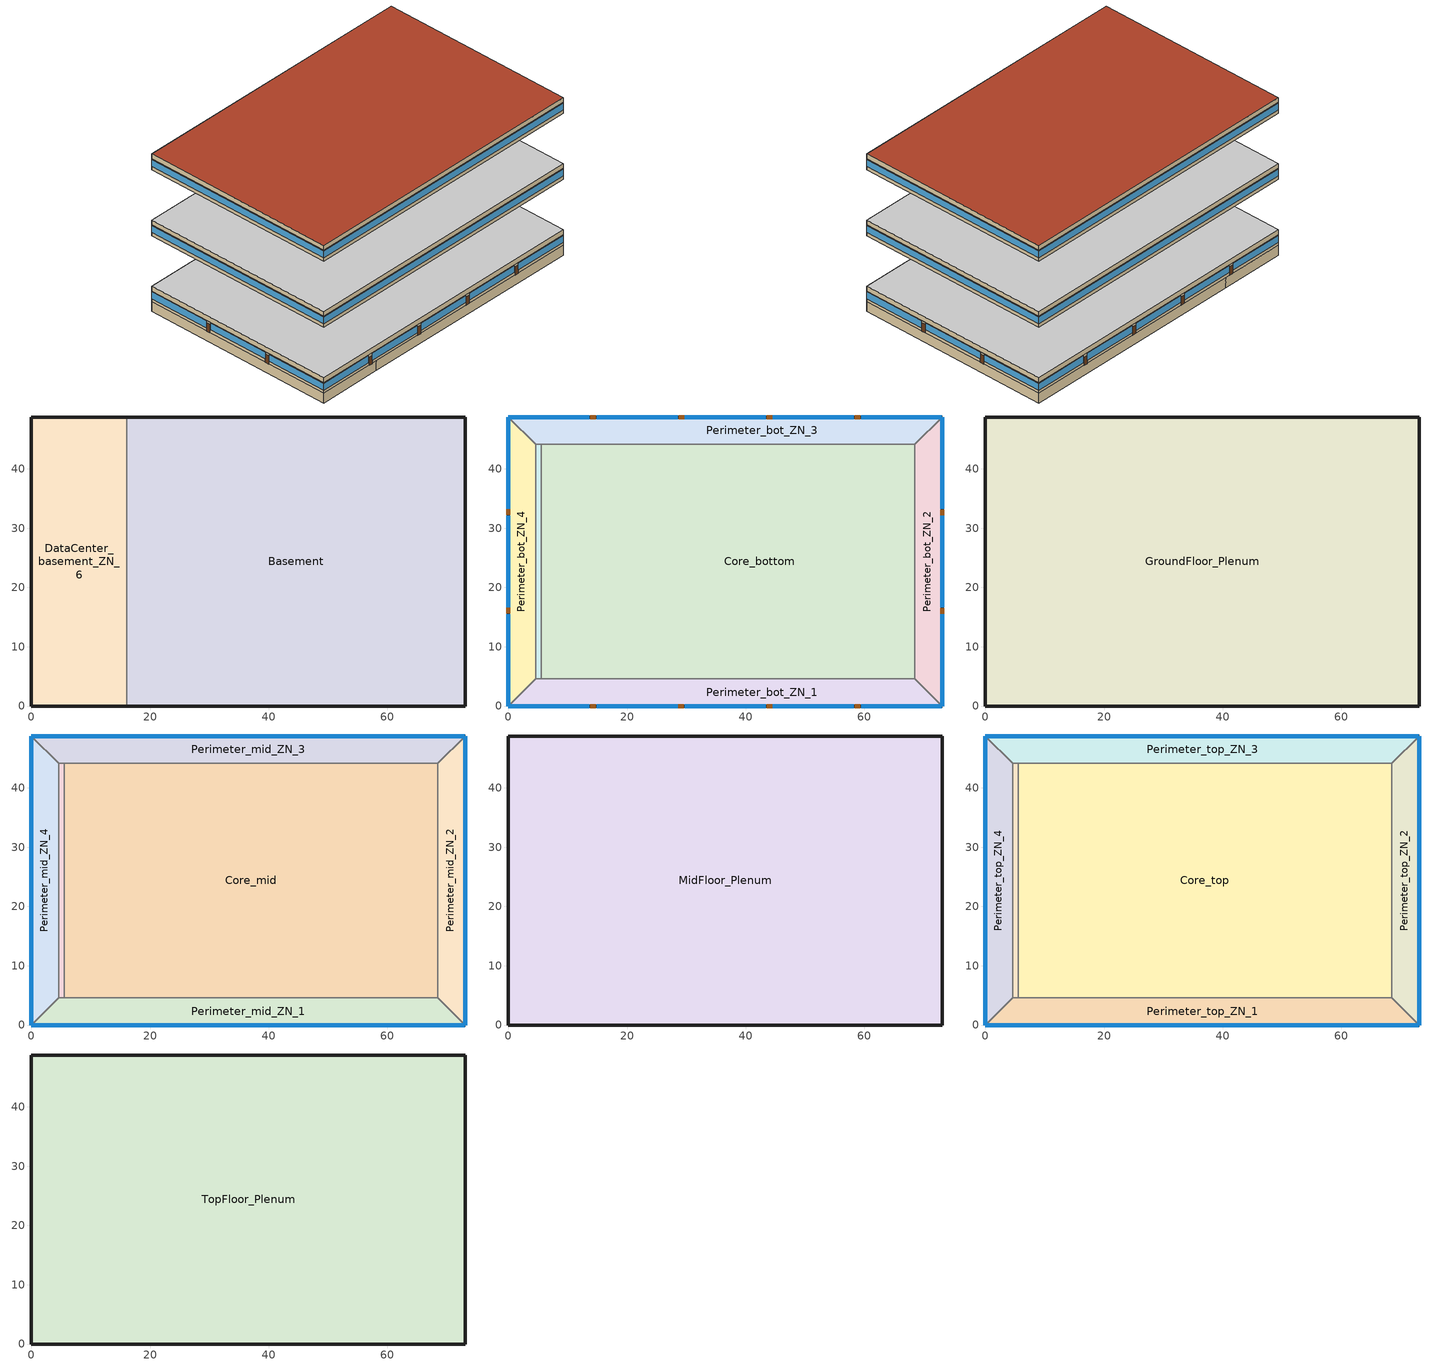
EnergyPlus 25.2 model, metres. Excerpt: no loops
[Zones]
Basement
 floor adiabatic (ext_slab_8in_with_carpet): 73.11,48.74 73.11,0 16.08,0 16.08,48.74 z-2.44
 wall ground (Basement_Wall_East_Cfactor): 73.11,0 73.11,48.74 z-2.44:0
 wall ground (Basement_Wall_South_Cfactor): 16.08,0 73.11,0 z-2.44:0
 wall ground (Basement_Wall_North_Cfactor): 73.11,48.74 16.08,48.74 z-2.44:0
 wall to DataCenter_basement_ZN_6 (int_wall): 16.08,48.74 16.08,0 z-2.44:0
DataCenter_basement_ZN_6
 floor adiabatic (ext_slab_8in_with_carpet): 16.08,48.74 16.08,0 0,0 0,48.74 z-2.44
 wall ground (DataCenter_basement_ZN_6_Wall_North_Cfactor): 16.08,48.74 0,48.74 z-2.44:0
 wall ground (DataCenter_basement_ZN_6_Wall_South_Cfactor): 0,0 16.08,0 z-2.44:0
 wall ground (DataCenter_basement_ZN_6_Wall_West_Cfactor): 0,48.74 0,0 z-2.44:0
Core_bottom
 floor to DataCenter_basement_ZN_6 (int_slab_floor): 16.08,44.16 16.08,4.57 5.49,4.57 5.49,44.16 z0
 floor to Basement (int_slab_floor): 68.53,44.16 68.53,4.57 16.08,4.57 16.08,44.16 z0
 wall to Perimeter_bot_ZN_1 (int_wall): 5.49,4.57 68.53,4.57 z0:2.74
 wall to DataCenter_bot_ZN_6 (int_wall): 5.49,44.16 5.49,4.57 z0:2.74
 wall to Perimeter_bot_ZN_3 (int_wall): 68.53,44.16 5.49,44.16 z0:2.74
 wall to Perimeter_bot_ZN_2 (int_wall): 68.53,4.57 68.53,44.16 z0:2.74
 ceiling to GroundFloor_Plenum (DropCeiling): 5.49,44.16 5.49,4.57 68.53,4.57 68.53,44.16 z2.74
Perimeter_bot_ZN_3
 floor to Basement (int_slab_floor): 73.11,48.74 68.53,44.16 16.08,44.16 16.08,48.74 z0
 floor to DataCenter_basement_ZN_6 (int_slab_floor): 16.08,48.74 16.08,44.16 4.57,44.16 0,48.74 z0
 wall outside (nonres_ext_wall_grd): 73.11,48.74 0,48.74 z0:2.74
 wall to Perimeter_bot_ZN_4 (int_wall): 0,48.74 4.57,44.16 z0:2.74
 wall to Perimeter_bot_ZN_2 (int_wall): 68.53,44.16 73.11,48.74 z0:2.74
 wall to DataCenter_bot_ZN_6 (int_wall): 4.57,44.16 5.49,44.16 z0:2.74
 window (Window_U_0.57_SHGC_North_0.39): 73.11,48.74 59.46,48.74 / 58.24,48.74 44.6,48.74 / 43.38,48.74 29.73,48.74 / 28.51,48.74 14.86,48.74 / 13.65,48.74 0,48.74 z0.8:2.5
 door (Swinging Door_con): 59.29,48.74 58.38,48.74 / 44.44,48.74 43.52,48.74 / 29.61,48.74 28.7,48.74 / 14.74,48.74 13.82,48.74 z0:2.13
 ceiling to GroundFloor_Plenum (DropCeiling): 0,48.74 4.57,44.16 68.53,44.16 73.11,48.74 z2.74
Perimeter_bot_ZN_2
 floor to Basement (int_slab_floor): 73.11,48.74 73.11,0 68.53,4.57 68.53,44.16 z0
 wall outside (nonres_ext_wall_grd): 73.11,0 73.11,48.74 z0:2.74
 wall to Perimeter_bot_ZN_1 (int_wall): 68.53,4.57 73.11,0 z0:2.74
 window (Window_U_0.57_SHGC_East_0.39): 73.11,0 73.11,15.43 / 73.11,16.65 73.11,32.09 / 73.11,33.3 73.11,48.74 z0.83:2.5
 door (Swinging Door_con): 73.11,15.6 73.11,16.51 / 73.11,32.21 73.11,33.12 z0:2.13
 ceiling to GroundFloor_Plenum (DropCeiling): 68.53,44.16 68.53,4.57 73.11,0 73.11,48.74 z2.74
Perimeter_bot_ZN_1
 floor to DataCenter_basement_ZN_6 (int_slab_floor): 16.08,4.57 16.08,0 0,0 4.57,4.57 z0
 floor to Basement (int_slab_floor): 68.53,4.57 73.11,0 16.08,0 16.08,4.57 z0
 wall outside (nonres_ext_wall_grd): 0,0 73.11,0 z0:2.74
 wall to DataCenter_bot_ZN_6 (int_wall): 5.49,4.57 4.57,4.57 z0:2.74
 wall to Perimeter_bot_ZN_4 (int_wall): 4.57,4.57 0,0 z0:2.74
 window (Window_U_0.57_SHGC_South_0.39): 0,0 13.65,0 / 14.87,0 28.51,0 / 29.73,0 43.38,0 / 44.6,0 58.24,0 / 59.46,0 73.11,0 z0.8:2.5
 door (Swinging Door_con): 13.81,0 14.73,0 / 28.64,0 29.56,0 / 43.53,0 44.44,0 / 58.43,0 59.34,0 z0:2.13
 ceiling to GroundFloor_Plenum (DropCeiling): 4.57,4.57 0,0 73.11,0 68.53,4.57 z2.74
Perimeter_bot_ZN_4
 floor to DataCenter_basement_ZN_6 (int_slab_floor): 4.57,44.16 4.57,4.57 0,0 0,48.74 z0
 wall outside (nonres_ext_wall_grd): 0,48.74 0,0 z0:2.74
 wall to DataCenter_bot_ZN_6 (int_wall): 4.57,4.57 4.57,44.16 z0:2.74
 window (Window_U_0.57_SHGC_West_0.39): 0,48.74 0,33.3 / 0,32.09 0,16.65 / 0,15.43 0,0 z0.83:2.5
 door (Swinging Door_con): 0,33.19 0,32.27 / 0,16.55 0,15.64 z0:2.13
 ceiling to GroundFloor_Plenum (DropCeiling): 0,48.74 0,0 4.57,4.57 4.57,44.16 z2.74
DataCenter_bot_ZN_6
 floor to DataCenter_basement_ZN_6 (int_slab_floor): 5.49,44.16 5.49,4.57 4.57,4.57 4.57,44.16 z0
 ceiling to GroundFloor_Plenum (DropCeiling): 4.57,44.16 4.57,4.57 5.49,4.57 5.49,44.16 z2.74
GroundFloor_Plenum
 wall outside (nonres_ext_wall_grd): 73.11,48.74 0,48.74 0,0 73.11,0 73.11,48.74 z2.74:3.96
 ceiling adiabatic (int_slab_ceiling): 0,48.74 0,0 73.11,0 73.11,48.74 z3.96
Core_mid
 floor adiabatic (int_slab_floor): 68.53,44.16 68.53,4.57 5.49,4.57 5.49,44.16 z16.77
 wall to Perimeter_mid_ZN_1 (int_wall): 5.49,4.57 68.53,4.57 z16.77:19.51
 wall to DataCenter_mid_ZN_6 (int_wall): 5.49,44.16 5.49,4.57 z16.77:19.51
 wall to Perimeter_mid_ZN_3 (int_wall): 68.53,44.16 5.49,44.16 z16.77:19.51
 wall to Perimeter_mid_ZN_2 (int_wall): 68.53,4.57 68.53,44.16 z16.77:19.51
 ceiling to MidFloor_Plenum (DropCeiling): 5.49,44.16 5.49,4.57 68.53,4.57 68.53,44.16 z19.51
Perimeter_mid_ZN_3
 floor adiabatic (int_slab_floor): 73.11,48.74 68.53,44.16 4.57,44.16 0,48.74 z16.77
 wall outside (nonres_ext_wall_mid): 73.11,48.74 0,48.74 z16.77:19.51
 wall to Perimeter_mid_ZN_4 (int_wall): 0,48.74 4.57,44.16 z16.77:19.51
 wall to Perimeter_mid_ZN_2 (int_wall): 68.53,44.16 73.11,48.74 z16.77:19.51
 wall to DataCenter_mid_ZN_6 (int_wall): 4.57,44.16 5.49,44.16 z16.77:19.51
 window (Window_U_0.57_SHGC_North_0.39): 73.11,48.74 0,48.74 z17.68:19.27
 ceiling to MidFloor_Plenum (DropCeiling): 0,48.74 4.57,44.16 68.53,44.16 73.11,48.74 z19.51
Perimeter_mid_ZN_2
 floor adiabatic (int_slab_floor): 73.11,48.74 73.11,0 68.53,4.57 68.53,44.16 z16.77
 wall outside (nonres_ext_wall_mid): 73.11,0 73.11,48.74 z16.77:19.51
 wall to Perimeter_mid_ZN_1 (int_wall): 68.53,4.57 73.11,0 z16.77:19.51
 window (Window_U_0.57_SHGC_East_0.39): 73.11,0 73.11,48.74 z17.68:19.27
 ceiling to MidFloor_Plenum (DropCeiling): 68.53,44.16 68.53,4.57 73.11,0 73.11,48.74 z19.51
Perimeter_mid_ZN_1
 floor adiabatic (int_slab_floor): 68.53,4.57 73.11,0 0,0 4.57,4.57 z16.77
 wall outside (nonres_ext_wall_mid): 0,0 73.11,0 z16.77:19.51
 wall to DataCenter_mid_ZN_6 (int_wall): 5.49,4.57 4.57,4.57 z16.77:19.51
 wall to Perimeter_mid_ZN_4 (int_wall): 4.57,4.57 0,0 z16.77:19.51
 window (Window_U_0.57_SHGC_South_0.39): 0,0 73.11,0 z17.68:19.27
 ceiling to MidFloor_Plenum (DropCeiling): 4.57,4.57 0,0 73.11,0 68.53,4.57 z19.51
Perimeter_mid_ZN_4
 floor adiabatic (int_slab_floor): 4.57,44.16 4.57,4.57 0,0 0,48.74 z16.77
 wall outside (nonres_ext_wall_mid): 0,48.74 0,0 z16.77:19.51
 wall to DataCenter_mid_ZN_6 (int_wall): 4.57,4.57 4.57,44.16 z16.77:19.51
 window (Window_U_0.57_SHGC_West_0.39): 0,48.74 0,0 z17.68:19.27
 ceiling to MidFloor_Plenum (DropCeiling): 0,48.74 0,0 4.57,4.57 4.57,44.16 z19.51
DataCenter_mid_ZN_6
 floor adiabatic (int_slab_floor): 5.49,44.16 5.49,4.57 4.57,4.57 4.57,44.16 z16.77
 ceiling to MidFloor_Plenum (DropCeiling): 4.57,44.16 4.57,4.57 5.49,4.57 5.49,44.16 z19.51
MidFloor_Plenum
 wall outside (nonres_ext_wall_mid): 73.11,48.74 0,48.74 0,0 73.11,0 73.11,48.74 z19.51:20.73
 ceiling adiabatic (int_slab_ceiling): 0,48.74 0,0 73.11,0 73.11,48.74 z20.73
Core_top
 floor adiabatic (int_slab_floor): 68.53,44.16 68.53,4.57 5.49,4.57 5.49,44.16 z33.54
 wall to Perimeter_bot_ZN_1 (int_wall): 5.49,4.57 68.53,4.57 z33.54:36.28
 wall to Perimeter_top_ZN_4 (int_wall): 5.49,44.16 5.49,4.57 z33.54:36.28
 wall to Perimeter_top_ZN_3 (int_wall): 68.53,44.16 5.49,44.16 z33.54:36.28
 wall to Perimeter_top_ZN_2 (int_wall): 68.53,4.57 68.53,44.16 z33.54:36.28
 ceiling to TopFloor_Plenum (DropCeiling): 5.49,44.16 5.49,4.57 68.53,4.57 68.53,44.16 z36.28
Perimeter_top_ZN_3
 floor adiabatic (int_slab_floor): 73.11,48.74 68.53,44.16 4.57,44.16 0,48.74 z33.54
 wall outside (nonres_ext_wall_top): 73.11,48.74 0,48.74 z33.54:36.28
 wall to Perimeter_top_ZN_4 (int_wall): 0,48.74 4.57,44.16 z33.54:36.28
 wall to Perimeter_top_ZN_2 (int_wall): 68.53,44.16 73.11,48.74 z33.54:36.28
 wall to DataCenter_top_ZN_6 (int_wall): 4.57,44.16 5.49,44.16 z33.54:36.28
 window (Window_U_0.57_SHGC_North_0.39): 73.11,48.74 0,48.74 z34.45:36.04
 ceiling to TopFloor_Plenum (DropCeiling): 0,48.74 4.57,44.16 68.53,44.16 73.11,48.74 z36.28
Perimeter_top_ZN_2
 floor adiabatic (int_slab_floor): 73.11,48.74 73.11,0 68.53,4.57 68.53,44.16 z33.54
 wall outside (nonres_ext_wall_top): 73.11,0 73.11,48.74 z33.54:36.28
 wall to Perimeter_top_ZN_1 (int_wall): 68.53,4.57 73.11,0 z33.54:36.28
 window (Window_U_0.57_SHGC_East_0.39): 73.11,0 73.11,48.74 z34.45:36.04
 ceiling to TopFloor_Plenum (DropCeiling): 68.53,44.16 68.53,4.57 73.11,0 73.11,48.74 z36.28
Perimeter_top_ZN_1
 floor adiabatic (int_slab_floor): 68.53,4.57 73.11,0 0,0 4.57,4.57 z33.54
 wall outside (nonres_ext_wall_top): 0,0 73.11,0 z33.54:36.28
 wall to DataCenter_top_ZN_6 (int_wall): 5.49,4.57 4.57,4.57 z33.54:36.28
 wall to Perimeter_top_ZN_4 (int_wall): 4.57,4.57 0,0 z33.54:36.28
 window (Window_U_0.57_SHGC_South_0.39): 0,0 73.11,0 z34.45:36.04
 ceiling to TopFloor_Plenum (DropCeiling): 4.57,4.57 0,0 73.11,0 68.53,4.57 z36.28
Perimeter_top_ZN_4
 floor adiabatic (int_slab_floor): 4.57,44.16 4.57,4.57 0,0 0,48.74 z33.54
 wall outside (nonres_ext_wall_top): 0,48.74 0,0 z33.54:36.28
 wall to DataCenter_top_ZN_6 (int_wall): 4.57,4.57 4.57,44.16 z33.54:36.28
 window (Window_U_0.57_SHGC_West_0.39): 0,48.74 0,0 z34.45:36.04
 ceiling to TopFloor_Plenum (DropCeiling): 0,48.74 0,0 4.57,4.57 4.57,44.16 z36.28
DataCenter_top_ZN_6
 floor adiabatic (int_slab_floor): 5.49,44.16 5.49,4.57 4.57,4.57 4.57,44.16 z33.54
 ceiling to TopFloor_Plenum (DropCeiling): 4.57,44.16 4.57,4.57 5.49,4.57 5.49,44.16 z36.28
TopFloor_Plenum
 wall outside (nonres_ext_wall_top): 0,0 73.11,0 73.11,48.74 0,48.74 0,0 z36.28:37.5
 roof outside (nonres_roof): 0,48.74 0,0 73.11,0 73.11,48.74 z37.5
[Building]
OfficeLarge: North Axis {deg}=0; Terrain=City; Loads Convergence Tolerance Value {W}=0.04; Temperature Convergence Tolerance Value {deltaC}=0.2; Solar Distribution=FullInteriorAndExterior; Maximum Number of Warmup Days=25; Minimum Number of Warmup Days=6
[Site:Location]
Denver-Aurora-Buckley.AFB_CO_USA WMO=724695: Latitude {deg}=39.72; Longitude {deg}=-104.75; Time Zone {hr}=-7; Elevation {m}=1726
[SizingPeriod:DesignDay] Day of Month=21; Dry-Bulb Temperature Range Modifier Type=DefaultMultipliers; Humidity Condition Type=Wetbulb; Barometric Pressure {Pa}=82237; Rain Indicator=No; Snow Indicator=No; Daylight Saving Time Indicator=No
Name | Month | Day Type | Maximum Dry-Bulb Temperature {C} | Daily Dry-Bulb Temperature Range {deltaC} | Wetbulb or DewPoint at Maximum Dry-Bulb {C} | Wind Speed {m/s} | Wind Direction {deg} | Solar Model Indicator | Sky Clearness | ASHRAE Clear Sky Optical Depth for Beam Irradiance (taub) | ASHRAE Clear Sky Optical Depth for Diffuse Irradiance (taud)
Denver-Aurora-Buckley.AFB_CO_USA Ann Htg 99.6% Condns DB | 12 | WinterDesignDay | -17.9 | 0 | -17.9 | 2.5 | 180 | ASHRAEClearSky | 0
Denver-Aurora-Buckley.AFB_CO_USA Ann Clg .4% Condns DB=>MWB | 7 | SummerDesignDay | 33.9 | 14.8 | 15 | 3.6 | 30 | ASHRAETau |  | 0.423 | 2.02
[Site:WaterMainsTemperature]
Calculation Method=Correlation; Annual Average Outdoor Air Temperature {C}=9.95; Maximum Difference In Monthly Average Outdoor Air Temperatures {deltaC}=23.7
[Site:GroundTemperature:FCfactorMethod]
7.1, 3, -1, 0.8, -0.2, 4.8, 6.1, 13.7, 22.2, 22.7, 21.7, 18.5
[Material:NoMass] Thermal Absorptance=0.9; Solar Absorptance=0.7
Name | Roughness | Thermal Resistance {m2-K/W} | Visible Absorptance
Opaque Door panel_con | MediumRough | 0.101886 | 0.7
CP02 CARPET PAD | VeryRough | 0.21648 | 0.8
Nonres_Roof_Insulation | MediumSmooth | 2.59864 | 0.7
Nonres_Exterior_Wall_Insulation_grd; Nonres_Exterior_Wall_Insulation_mid; Nonres_Exterior_Wall_Insulation_top | MediumSmooth | 1.71283 | 0.7
[Construction]
Swinging Door_con: Opaque Door panel_con
InteriorFurnishings: Std Wood 6inch
DropCeiling: AC02 Acoustic Ceiling
int_wall: G01 13mm gypsum board, G01 13mm gypsum board
ext_slab_8in_with_carpet: 200mm Normalweight concrete floor, CP02 CARPET PAD
int_slab_floor: 100mm Normalweight concrete floor, CP02 CARPET PAD
int_slab_ceiling: CP02 CARPET PAD, 100mm Normalweight concrete floor
nonres_roof: F13 Built-up roofing, Nonres_Roof_Insulation, F08 Metal surface
nonres_ext_wall_grd: F07 25mm stucco, G01 16mm gypsum board, Nonres_Exterior_Wall_Insulation_grd, G01 16mm gypsum board
nonres_ext_wall_mid: F07 25mm stucco, G01 16mm gypsum board, Nonres_Exterior_Wall_Insulation_mid, G01 16mm gypsum board
nonres_ext_wall_top: F07 25mm stucco, G01 16mm gypsum board, Nonres_Exterior_Wall_Insulation_top, G01 16mm gypsum board
Window_U_0.57_SHGC_East_0.39: Glazing Layer East
Window_U_0.57_SHGC_South_0.39: Glazing Layer South
Window_U_0.57_SHGC_West_0.39: Glazing Layer West
Window_U_0.57_SHGC_North_0.39: Glazing Layer North
[Material]
Name | Roughness | Thickness {m} | Conductivity {W/m-K} | Density {kg/m3} | Specific Heat {J/kg-K} | Thermal Absorptance | Solar Absorptance | Visible Absorptance
Std Wood 6inch | MediumSmooth | 0.15 | 0.12 | 540 | 1210 | 0.9 | 0.7 | 0.7
AC02 Acoustic Ceiling | MediumSmooth | 0.0127 | 0.057 | 288 | 1339 | 0.9 | 0.7 | 0.2
F07 25mm stucco | Smooth | 0.0254 | 0.72 | 1856 | 840 | 0.9 | 0.7 | 0.7
F08 Metal surface | Smooth | 0.0008 | 45.28 | 7824 | 500
F13 Built-up roofing | Rough | 0.0095 | 0.16 | 1120 | 1460 | 0.9 | 0.7
G01 13mm gypsum board | Smooth | 0.0127 | 0.16 | 800 | 1090 | 0.9 | 0.7 | 0.5
G01 16mm gypsum board | MediumSmooth | 0.0159 | 0.16 | 800 | 1090
100mm Normalweight concrete floor | MediumRough | 0.1016 | 2.31 | 2322 | 832
200mm Normalweight concrete floor | MediumRough | 0.2032 | 2.31 | 2322 | 832
[WindowMaterial:SimpleGlazingSystem] U-Factor {W/m2-K}=3.23661; Solar Heat Gain Coefficient=0.39; Visible Transmittance=0.429
Glazing Layer East; Glazing Layer South; Glazing Layer West; Glazing Layer North
[Construction:CfactorUndergroundWall] C-Factor {W/m2-K}=6.47292; Height {m}=2.439
Basement_Wall_East_Cfactor; Basement_Wall_South_Cfactor; Basement_Wall_North_Cfactor; DataCenter_basement_ZN_6_Wall_North_Cfactor; DataCenter_basement_ZN_6_Wall_South_Cfactor; DataCenter_basement_ZN_6_Wall_West_Cfactor
[Exterior:FuelEquipment] Fuel Use Type=Electricity
Name | Schedule | Design Level {W}
Elevator_Lift_Running | elevator_running_sch | 834376
Elevator_Lift_Standby | elevator_standby_sch | 19200
Elevators_Lights_Fan | ELEV_LIGHT_FAN_SCH_24_7 | 1944
[Zone]
Name | Type | Multiplier | Ceiling Height {m} | Volume {m3} | Floor Area {m2} | Part of Total Floor Area
Basement; Core_bottom; Core_top; Perimeter_bot_ZN_3; Perimeter_bot_ZN_2; Perimeter_bot_ZN_1; Perimeter_bot_ZN_4; Perimeter_top_ZN_3; Perimeter_top_ZN_2; Perimeter_top_ZN_1; Perimeter_top_ZN_4 | 1 | 1 | autocalculate | autocalculate | autocalculate | YES
Core_mid; Perimeter_mid_ZN_3; Perimeter_mid_ZN_2; Perimeter_mid_ZN_1; Perimeter_mid_ZN_4 | 1 | 10 | autocalculate | autocalculate | autocalculate | YES
GroundFloor_Plenum; TopFloor_Plenum |  | 1 | autocalculate | autocalculate | autocalculate | No
MidFloor_Plenum |  | 10 | autocalculate | autocalculate | autocalculate | No
DataCenter_bot_ZN_6; DataCenter_top_ZN_6; DataCenter_basement_ZN_6 |  | 1
DataCenter_mid_ZN_6 |  | 10
[InternalMass] Construction=InteriorFurnishings
Name | Zone or ZoneList | Surface Area {m2}
Basement_InternalMass_1 | Basement | 7126.21
Core_bottom_InternalMass_1 | Core_bottom | 5064.65
Core_mid_InternalMass_1 | Core_mid | 5064.65
Core_top_InternalMass_1 | Core_top | 5064.65
Perimeter_bot_ZN_3_InternalMass_1 | Perimeter_bot_ZN_3 | 626.8258
Perimeter_bot_ZN_2_InternalMass_1 | Perimeter_bot_ZN_2 | 403.9504
Perimeter_bot_ZN_1_InternalMass_1 | Perimeter_bot_ZN_1 | 626.8354
Perimeter_bot_ZN_4_InternalMass_1 | Perimeter_bot_ZN_4 | 403.9478
Perimeter_mid_ZN_3_InternalMass_1 | Perimeter_mid_ZN_3 | 626.8258
Perimeter_mid_ZN_2_InternalMass_1 | Perimeter_mid_ZN_2 | 403.9504
Perimeter_mid_ZN_1_InternalMass_1 | Perimeter_mid_ZN_1 | 626.8354
Perimeter_mid_ZN_4_InternalMass_1 | Perimeter_mid_ZN_4 | 403.9478
Perimeter_top_ZN_3_InternalMass_1 | Perimeter_top_ZN_3 | 626.8258
Perimeter_top_ZN_2_InternalMass_1 | Perimeter_top_ZN_2 | 403.9504
Perimeter_top_ZN_1_InternalMass_1 | Perimeter_top_ZN_1 | 626.8354
Perimeter_top_ZN_4_InternalMass_1 | Perimeter_top_ZN_4 | 403.9478
[People] Number of People Calculation Method=Area/Person; Floor Area per Person {m2/person}=18.5788; Fraction Radiant=0.3; Sensible Heat Fraction=AUTOCALCULATE; Activity Level Schedule=ACTIVITY_SCH; Enable ASHRAE 55 Comfort Warnings=No; Mean Radiant Temperature Calculation Type=EnclosureAveraged; Work Efficiency Schedule=WORK_EFF_SCH; Clothing Insulation Calculation Method=ClothingInsulationSchedule; Clothing Insulation Schedule=CLOTHING_SCH; Air Velocity Schedule=AIR_VELO_SCH; Thermal Comfort Model 1 Type=FANGER
Name | Zone or ZoneList or Space or SpaceList | Number of People Schedule
DataCenter_bot_ZN_6 | DataCenter_bot_ZN_6 | BLDG_OCC_SCH_wo_SB
DataCenter_mid_ZN_6 | DataCenter_mid_ZN_6 | BLDG_OCC_SCH_wo_SB
DataCenter_top_ZN_6 | DataCenter_top_ZN_6 | BLDG_OCC_SCH_wo_SB
DataCenter_basement_ZN_6 | DataCenter_basement_ZN_6 | BLDG_OCC_SCH_wo_SB
Basement | Basement | BLDG_OCC_SCH_wo_SB
Core_bottom | Core_bottom | BLDG_OCC_SCH_wo_SB
Core_mid | Core_mid | BLDG_OCC_SCH_wo_SB
Core_top | Core_top | BLDG_OCC_SCH_wo_SB
Perimeter_bot_ZN_3 | Perimeter_bot_ZN_3 | BLDG_OCC_SCH_wo_SB
Perimeter_bot_ZN_2 | Perimeter_bot_ZN_2 | BLDG_OCC_SCH_wo_SB
Perimeter_bot_ZN_1 | Perimeter_bot_ZN_1 | BLDG_OCC_SCH_wo_SB
Perimeter_bot_ZN_4 | Perimeter_bot_ZN_4 | BLDG_OCC_SCH_wo_SB
Perimeter_mid_ZN_3 | Perimeter_mid_ZN_3 | BLDG_OCC_SCH_wo_SB
Perimeter_mid_ZN_2 | Perimeter_mid_ZN_2 | BLDG_OCC_SCH_w_SB
Perimeter_mid_ZN_1 | Perimeter_mid_ZN_1 | BLDG_OCC_SCH_wo_SB
Perimeter_mid_ZN_4 | Perimeter_mid_ZN_4 | BLDG_OCC_SCH_wo_SB
Perimeter_top_ZN_3 | Perimeter_top_ZN_3 | BLDG_OCC_SCH_wo_SB
Perimeter_top_ZN_2 | Perimeter_top_ZN_2 | BLDG_OCC_SCH_wo_SB
Perimeter_top_ZN_1 | Perimeter_top_ZN_1 | BLDG_OCC_SCH_wo_SB
Perimeter_top_ZN_4 | Perimeter_top_ZN_4 | BLDG_OCC_SCH_wo_SB
[Lights] Design Level Calculation Method=Watts/Area; Return Air Fraction=0; Fraction Radiant=0.7; Fraction Visible=0.2; Fraction Replaceable=1; Return Air Fraction Calculated from Plenum Temperature=No
Name | Zone or ZoneList or Space or SpaceList | Schedule | Watts per Floor Area {W/m2}
Basement_Lights | Basement | ltg_sch_office | 11.651
Core_bottom_Lights | Core_bottom | ltg_sch_office | 11.651
Core_mid_Lights | Core_mid | ltg_sch_office | 11.651
Core_top_Lights | Core_top | ltg_sch_office | 11.651
Perimeter_bot_ZN_3_Lights | Perimeter_bot_ZN_3 | ltg_sch_office | 11.651
Perimeter_bot_ZN_2_Lights | Perimeter_bot_ZN_2 | ltg_sch_office | 11.651
Perimeter_bot_ZN_1_Lights | Perimeter_bot_ZN_1 | ltg_sch_office | 11.651
Perimeter_bot_ZN_4_Lights | Perimeter_bot_ZN_4 | ltg_sch_office | 11.651
Perimeter_mid_ZN_3_Lights | Perimeter_mid_ZN_3 | ltg_sch_office | 11.651
Perimeter_mid_ZN_2_Lights | Perimeter_mid_ZN_2 | ltg_sch_office | 11.651
Perimeter_mid_ZN_1_Lights | Perimeter_mid_ZN_1 | ltg_sch_office | 11.651
Perimeter_mid_ZN_4_Lights | Perimeter_mid_ZN_4 | ltg_sch_office | 11.651
Perimeter_top_ZN_3_Lights | Perimeter_top_ZN_3 | ltg_sch_office | 11.651
Perimeter_top_ZN_2_Lights | Perimeter_top_ZN_2 | ltg_sch_office | 11.651
Perimeter_top_ZN_1_Lights | Perimeter_top_ZN_1 | ltg_sch_office | 11.651
Perimeter_top_ZN_4_Lights | Perimeter_top_ZN_4 | ltg_sch_office | 11.651
DataCenter_Basement_Lights | DataCenter_basement_ZN_6 | ltg_sch_office | 11.651
DataCenter_bot_Lights | DataCenter_bot_ZN_6 | ltg_sch_datacenter | 22.36738
DataCenter_mid_Lights | DataCenter_mid_ZN_6 | ltg_sch_datacenter | 22.36738
DataCenter_top_Lights | DataCenter_top_ZN_6 | ltg_sch_datacenter | 22.36738
[ElectricEquipment] Fraction Latent=0; Fraction Lost=0
Name | Zone or ZoneList or Space or SpaceList | Schedule | Design Level Calculation Method | Design Level {W} | Fraction Radiant | Watts per Floor Area {W/m2}
Basement_MiscPlug_Equip | Basement | Always_on | EquipmentLevel | 13457.5 | 0.5
Core_bottom_MiscPlug_Equip | Core_bottom | BLDG_EQUIP_SCH | EquipmentLevel | 20142.9 | 0.5
Core_mid_MiscPlug_Equip | Core_mid | BLDG_EQUIP_SCH | EquipmentLevel | 20142.8 | 0.5
Core_top_MiscPlug_Equip | Core_top | BLDG_EQUIP_SCH | EquipmentLevel | 20142.8 | 0.5
Perimeter_bot_ZN_3_MiscPlug_Equip | Perimeter_bot_ZN_3 | BLDG_EQUIP_SCH | EquipmentLevel | 2529.24 | 0.5
Perimeter_bot_ZN_2_MiscPlug_Equip | Perimeter_bot_ZN_2 | BLDG_EQUIP_SCH | EquipmentLevel | 1629.94 | 0.5
Perimeter_bot_ZN_1_MiscPlug_Equip | Perimeter_bot_ZN_1 | BLDG_EQUIP_SCH | EquipmentLevel | 2529.28 | 0.5
Perimeter_bot_ZN_4_MiscPlug_Equip | Perimeter_bot_ZN_4 | BLDG_EQUIP_SCH | EquipmentLevel | 1629.93 | 0.5
Perimeter_mid_ZN_3_MiscPlug_Equip | Perimeter_mid_ZN_3 | BLDG_EQUIP_SCH | EquipmentLevel | 2529.24 | 0.5
Perimeter_mid_ZN_2_MiscPlug_Equip | Perimeter_mid_ZN_2 | BLDG_EQUIP_SCH | EquipmentLevel | 1629.94 | 0.5
Perimeter_mid_ZN_1_MiscPlug_Equip | Perimeter_mid_ZN_1 | BLDG_EQUIP_SCH | EquipmentLevel | 2529.28 | 0.5
Perimeter_mid_ZN_4_MiscPlug_Equip | Perimeter_mid_ZN_4 | BLDG_EQUIP_SCH | EquipmentLevel | 1629.93 | 0.5
Perimeter_top_ZN_3_MiscPlug_Equip | Perimeter_top_ZN_3 | BLDG_EQUIP_SCH | EquipmentLevel | 2529.24 | 0.5
Perimeter_top_ZN_2_MiscPlug_Equip | Perimeter_top_ZN_2 | BLDG_EQUIP_SCH | EquipmentLevel | 1629.94 | 0.5
Perimeter_top_ZN_1_MiscPlug_Equip | Perimeter_top_ZN_1 | BLDG_EQUIP_SCH | EquipmentLevel | 2529.28 | 0.5
Perimeter_top_ZN_4_MiscPlug_Equip | Perimeter_top_ZN_4 | BLDG_EQUIP_SCH | EquipmentLevel | 1629.93 | 0.5
DataCenter_Basement_MiscPlug_Equip | DataCenter_basement_ZN_6 | DataCenter_EQUIP_SCH | Watts/Area | 0 | 0.1 | 484.423
DataCenter_bot_MiscPlug_Equip | DataCenter_bot_ZN_6 | DataCenter_EQUIP_SCH | Watts/Area | 0 | 0.1 | 215.299
DataCenter_mid_MiscPlug_Equip | DataCenter_mid_ZN_6 | DataCenter_EQUIP_SCH | Watts/Area | 0 | 0.1 | 215.299
DataCenter_top_MiscPlug_Equip | DataCenter_top_ZN_6 | DataCenter_EQUIP_SCH | Watts/Area | 0 | 0.1 | 215.299
[Exterior:Lights]
Exterior_Lights: Schedule=Exterior_Lgt_ALWAYS_ON; Design Level {W}=64082.8; Control Option=AstronomicalClock
[ZoneInfiltration:DesignFlowRate] Schedule=INFIL_SCH_PNNL; Design Flow Rate Calculation Method=Flow/ExteriorWallArea; Flow Rate per Exterior Surface Area {m3/s-m2}=0.000569572; Constant Term Coefficient=0; Temperature Term Coefficient=0; Velocity Term Coefficient=0.224; Velocity Squared Term Coefficient=0
Name | Zone or ZoneList or Space or SpaceList
Perimeter_bot_ZN_3_Infiltration | Perimeter_bot_ZN_3
Perimeter_bot_ZN_2_Infiltration | Perimeter_bot_ZN_2
Perimeter_bot_ZN_1_Infiltration | Perimeter_bot_ZN_1
Perimeter_bot_ZN_4_Infiltration | Perimeter_bot_ZN_4
Perimeter_mid_ZN_3_Infiltration | Perimeter_mid_ZN_3
Perimeter_mid_ZN_2_Infiltration | Perimeter_mid_ZN_2
Perimeter_mid_ZN_1_Infiltration | Perimeter_mid_ZN_1
Perimeter_mid_ZN_4_Infiltration | Perimeter_mid_ZN_4
Perimeter_top_ZN_3_Infiltration | Perimeter_top_ZN_3
Perimeter_top_ZN_2_Infiltration | Perimeter_top_ZN_2
Perimeter_top_ZN_1_Infiltration | Perimeter_top_ZN_1
Perimeter_top_ZN_4_Infiltration | Perimeter_top_ZN_4
GroundFloor_Plenum_Infiltration | GroundFloor_Plenum
MidFloor_Plenum_Infiltration | MidFloor_Plenum
TopFloor_Plenum_Infiltration | TopFloor_Plenum
[EnergyManagementSystem:Sensor]
Name | Output:Variable or Output:Meter | Output:Variable or Output:Meter Index Key
Facility_Int_LTG | InteriorLights:Electricity
OAT | Site Outdoor Air Drybulb Temperature | Environment
[EnergyManagementSystem:GlobalVariable]
Wired_LTG
BoilerType; CapRated; EtRated; PLRx; Ecx; SkinLossRate
[EnergyManagementSystem:Program]
Transformer_Load_Prog: SET Wired_LTG = Facility_Int_LTG*0.0281
PlantPump_EMS_Program: IF ChillerPlantDemandLoad < 1570096.545; SET Chiller2PumpStatus = 0; SET Chiller2Status = 0; SET Chiller2PumpFlow = 0; ELSE; SET Chiller2PumpStatus = 1; SET Chiller2Status = 1; SET Chiller2PumpFlow = Chiller2PumpDesignFlow; ENDIF
vav_bot_MAX_OA_FRAC: IF vav_bot_OA > vav_bot_OA_VRP; SET vav_bot_MAX_OA_FRAC = NULL; ELSE; IF vav_bot_SUPPLY_FLOW > 0; SET vav_bot_MAX_OA_FRAC =  2.0305 / vav_bot_SUPPLY_FLOW; ELSE; SET vav_bot_MAX_OA_FRAC = NULL; ENDIF; ENDIF
vav_mid_MAX_OA_FRAC: IF vav_mid_OA > vav_mid_OA_VRP; SET vav_mid_MAX_OA_FRAC = NULL; ELSE; IF vav_mid_SUPPLY_FLOW > 0; SET vav_mid_MAX_OA_FRAC =  20.306 / vav_mid_SUPPLY_FLOW; ELSE; SET vav_mid_MAX_OA_FRAC = NULL; ENDIF; ENDIF
vav_top_MAX_OA_FRAC: IF vav_top_OA > vav_top_OA_VRP; SET vav_top_MAX_OA_FRAC = NULL; ELSE; IF vav_top_SUPPLY_FLOW > 0; SET vav_top_MAX_OA_FRAC =  2.0305 / vav_top_SUPPLY_FLOW; ELSE; SET vav_top_MAX_OA_FRAC = NULL; ENDIF; ENDIF
OA_BASED_OPTIMUM_START_EMS_Program: IF DaylightSavings==0 && DayOfWeek>1 && Hour==4 && OAT<23.9 && OAT>1.7; SET CLGSETP_SCH_Actuator = 26.7; SET HTGSETP_SCH_Actuator = 15.6; SET CLGSETP_SCH_w_SB_Actuator = 26.7; SET HTGSETP_SCH_w_SB_Actuator = 15.6; ELSEIF DaylightSavings==1 && DayOfWeek>1 && Hour==3 && OAT<23.9 && OAT>1.7; SET CLGSETP_SCH_Actuator = 26.7; SET HTGSETP_SCH_Actuator = 15.6; SET CLGSETP_SCH_w_SB_Actuator = 26.7; SET HTGSETP_SCH_w_SB_Actuator = 15.6; ELSE; SET CLGSETP_SCH_Actuator = NULL; SET HTGSETP_SCH_Actuator = NULL; SET CLGSETP_SCH_w_SB_Actuator = NULL; SET HTGSETP_SCH_w_SB_Actuator = NULL; ENDIF
SetBoilerPar: SET CapRated =  3160025.02; SET EtRated =  0.7925; SET CapRated = (CapRated *3.412)/1000; SET SkinLossRate = 0.02; SET BoilerType = 2; IF BoilerType  == 1; IF CapRated >10000; SET PLRx = 0.2; ELSEIF CapRated >5000; SET PLRx = 0.25; ELSEIF CapRated >1000; SET PLRx = 0.33; ELSE; SET BoilerType = 2; SET PLRx = 0.2; ENDIF; ELSE; SET PLRx = 0.2; ENDIF; IF BoilerType == 1; SET CurveX = 0.975 + 0.305 * PLRx - 0.527 * (PLRx^2) + 0.249 * (PLRx^3); ELSEIF BoilerType == 2; SET CurveX = 0.907 + 0.320 * PLRx - 0.420 * (PLRx^2) + 0.193 * (PLRx^3); ELSE; SET CurveX = 0.492 + 1.41 * PLRx - 1.529 * (PLRx^2) + 0.628 * (PLRx^3); ENDIF; SET LoadX = CapRated * PLRx; SET Etx = CurveX * EtRated; SET InputEx = LoadX/Etx; SET SkinEx = CapRated * SkinLossRate; SET Ecx = (LoadX + SkinEx)/InputEx
SetBoilerCurve: IF BoilerPLR >= PLRx; IF BoilerType == 1; SET BoilerCurve = 0.975 + 0.305*BoilerPLR - 0.527*(BoilerPLR^2) + 0.249*(BoilerPLR^3); ELSEIF BoilerType == 2; SET BoilerCurve = 0.907 + 0.320*BoilerPLR - 0.420*(BoilerPLR^2) + 0.193*(BoilerPLR^3); ELSE; SET BoilerCurve = 0.492 + 1.41*BoilerPLR - 1.529*(BoilerPLR^2) + 0.628*(BoilerPLR^3); ENDIF; ELSE; IF BoilerPLR == 0; SET BoilerCurve = NULL; ELSE; IF BoilerPLR <0.05; SET BoilerCurve = (0.05/(0.05 + SkinLossRate)) * (Ecx/EtRated); ELSE; SET BoilerCurve = (BoilerPLR/(BoilerPLR + SkinLossRate)) * (Ecx/EtRated); ENDIF; ENDIF; ENDIF
[EnergyManagementSystem:ProgramCallingManager]
Transformer_Load_Prog_Manager: AfterPredictorAfterHVACManagers; Transformer_Load_Prog
PlantPump_EMS_Program Manager: InsideHVACSystemIterationLoop; PlantPump_EMS_Program
vav_bot_MAX_OA_FRAC_Prog_Manager: AfterPredictorAfterHVACManagers; vav_bot_MAX_OA_FRAC
vav_mid_MAX_OA_FRAC_Prog_Manager: AfterPredictorAfterHVACManagers; vav_mid_MAX_OA_FRAC
vav_top_MAX_OA_FRAC_Prog_Manager: AfterPredictorAfterHVACManagers; vav_top_MAX_OA_FRAC
OA_BASED_OPTIMUM_START_EMS_Program Manager: BeginTimestepBeforePredictor; OA_BASED_OPTIMUM_START_EMS_Program
BoilerParManager: BeginNewEnvironment; SetBoilerPar
BoilerCurveManager: InsideHVACSystemIterationLoop; SetBoilerCurve
[EnergyManagementSystem:OutputVariable]
Wired_LTG: EMS Variable=Wired_LTG; Type of Data in Variable=Summed; Update Frequency=ZoneTimeStep; Units=J
[ElectricLoadCenter:Transformer]
Transformer 1: Availability Schedule=Always_On; Transformer Usage=PowerInFromGrid; Rated Capacity {VA}=500000; Phase=3; Conductor Material=Aluminum; Full Load Temperature Rise {C}=150; Fraction of Eddy Current Losses=0.1; Performance Input Method=NominalEfficiency; Nameplate Efficiency=0.991; Per Unit Load for Nameplate Efficiency=0.35; Reference Temperature for Nameplate Efficiency {C}=75; Consider Transformer Loss for Utility Cost=Yes; Meter 1=Wired_LTG_Electricity; Meter 2=Wired_Int_EQUIP
[EnergyManagementSystem:Actuator]
Name | Actuated Component Unique | Actuated Component Type | Actuated Component Control Type
vav_bot_MAX_OA_FRAC | VAV_BOT WITH REHEAT Max OA Fraction | Schedule:Constant | Schedule Value
vav_mid_MAX_OA_FRAC | VAV_MID WITH REHEAT Max OA Fraction | Schedule:Constant | Schedule Value
vav_top_MAX_OA_FRAC | VAV_TOP WITH REHEAT Max OA Fraction | Schedule:Constant | Schedule Value
CLGSETP_SCH_Actuator | CLGSETP_SCH_Yes_Optimum | Schedule:Compact | Schedule Value
CLGSETP_SCH_w_SB_Actuator | CLGSETP_SCH_Yes_Optimum_w_SB | Schedule:Compact | Schedule Value
HTGSETP_SCH_Actuator | HTGSETP_SCH_Yes_Optimum | Schedule:Compact | Schedule Value
HTGSETP_SCH_w_SB_Actuator | HTGSETP_SCH_Yes_Optimum_w_SB | Schedule:Compact | Schedule Value
BoilerCurve | HeatSys1 BOILER EFFICIENCY CURVE | Curve | Curve Result
[AvailabilityManager:NightCycle] Applicability Schedule=Always_On; Fan Schedule=HVACOperationSchd; Control Type=CycleOnAny; Thermostat Tolerance {deltaC}=1; Cycling Run Time Control Type=FixedRunTime; Cycling Run Time {s}=1800
VAV_bot WITH REHEAT Availability Manager; VAV_mid WITH REHEAT Availability Manager; VAV_top WITH REHEAT Availability Manager; CAV_bas Availability Manager
[AirLoopHVAC:ReturnPlenum]
Name | Zone
GroundFloor_Plenum_Return | GroundFloor_Plenum
MidFloor_Plenum_Return | MidFloor_Plenum
TopFloor_Plenum_Return | TopFloor_Plenum
[AvailabilityManager:Scheduled] Schedule=Always_On
AirLoop DataCenter Basement Availability Manager; AirLoop DataCenter bot Availability Manager; AirLoop DataCenter mid Availability Manager; AirLoop DataCenter top Availability Manager
[Schedule:Compact]
elevator_running_sch: Through: 12/31, For: SummerDesignDay, Until: 24:00, 0.26126, For: WinterDesignDay, Until: 24:00, 0, For: Weekdays, Until: 01:00, 0, Until: 02:00, 0, Until: 03:00, 0, Until: 04:00, 0, Until: 05:00, 0, Until: 06:00, 0, Until: 07:00, 0.09926, Until: 08:00, 0.26126, Until: 09:00, 0.26126, Until: 10:00, 0.09926, Until: 11:00, 0.09926, Until: 12:00, 0.26126, Until: 13:00, 0.09926, Until: 14:00, 0.09926, Until: 15:00, 0.09926, Until: 16:00, 0.26126, Until: 17:00, 0.26126, Until: 18:00, 0.26126, Until: 19:00, 0, Until: 20:00, 0, Until: 21:00, 0, Until: 22:00, 0, Until: 23:00, 0, Until: 24:00, 0, For: Saturday, Until: 01:00, 0, Until: 02:00, 0, Until: 03:00, 0, Until: 04:00, 0, Until: 05:00, 0, Until: 06:00, 0, Until: 07:00, 0.09926, Until: 08:00, 0.26126, Until: 09:00, 0.26126, Until: 10:00, 0.09926, Until: 11:00, 0.09926, Until: 12:00, 0.26126, Until: 13:00, 0.09926, Until: 14:00, 0.09926, Until: 15:00, 0.09926, Until: 16:00, 0.26126, Until: 17:00, 0.26126, Until: 18:00, 0.26126, Until: 19:00, 0, Until: 20:00, 0, Until: 21:00, 0, Until: 22:00, 0, Until: 23:00, 0, Until: 24:00, 0, For: Sunday Holidays AllOtherDays, Until: 01:00, 0, Until: 02:00, 0, Until: 03:00, 0, Until: 04:00, 0, Until: 05:00, 0, Until: 06:00, 0, Until: 07:00, 0, Until: 08:00, 0, Until: 09:00, 0, Until: 10:00, 0, Until: 11:00, 0, Until: 12:00, 0, Until: 13:00, 0, Until: 14:00, 0, Until: 15:00, 0, Until: 16:00, 0, Until: 17:00, 0, Until: 18:00, 0, Until: 19:00, 0, Until: 20:00, 0, Until: 21:00, 0, Until: 22:00, 0, Until: 23:00, 0, Until: 24:00, 0
elevator_standby_sch: Through: 12/31, For: SummerDesignDay, Until: 24:00, 1, For: WinterDesignDay, Until: 24:00, 0.60517, For: Weekdays, Until: 01:00, 1, Until: 02:00, 1, Until: 03:00, 1, Until: 04:00, 1, Until: 05:00, 1, Until: 06:00, 1, Until: 07:00, 0.85, Until: 08:00, 0.60517, Until: 09:00, 0.60517, Until: 10:00, 0.85, Until: 11:00, 0.85, Until: 12:00, 0.60517, Until: 13:00, 0.85, Until: 14:00, 0.85, Until: 15:00, 0.85, Until: 16:00, 0.60517, Until: 17:00, 0.60517, Until: 18:00, 0.60517, Until: 19:00, 1, Until: 20:00, 1, Until: 21:00, 1, Until: 22:00, 1, Until: 23:00, 1, Until: 24:00, 1, For: Saturday, Until: 01:00, 1, Until: 02:00, 1, Until: 03:00, 1, Until: 04:00, 1, Until: 05:00, 1, Until: 06:00, 1, Until: 07:00, 0.85, Until: 08:00, 0.60517, Until: 09:00, 0.60517, Until: 10:00, 0.85, Until: 11:00, 0.85, Until: 12:00, 0.60517, Until: 13:00, 0.85, Until: 14:00, 0.85, Until: 15:00, 0.85, Until: 16:00, 0.60517, Until: 17:00, 0.60517, Until: 18:00, 0.60517, Until: 19:00, 1, Until: 20:00, 1, Until: 21:00, 1, Until: 22:00, 1, Until: 23:00, 1, Until: 24:00, 1, For: Sunday Holidays AllOtherDays, Until: 01:00, 1, Until: 02:00, 1, Until: 03:00, 1, Until: 04:00, 1, Until: 05:00, 1, Until: 06:00, 1, Until: 07:00, 1, Until: 08:00, 1, Until: 09:00, 1, Until: 10:00, 1, Until: 11:00, 1, Until: 12:00, 1, Until: 13:00, 1, Until: 14:00, 1, Until: 15:00, 1, Until: 16:00, 1, Until: 17:00, 1, Until: 18:00, 1, Until: 19:00, 1, Until: 20:00, 1, Until: 21:00, 1, Until: 22:00, 1, Until: 23:00, 1, Until: 24:00, 1
ALWAYS_ON; Exterior_Lgt_ALWAYS_ON; ELEV_LIGHT_FAN_SCH_24_7: Through: 12/31, For: AllDays, Until: 24:00, 1
HVACOperationSchd: Through: 12/31, For: Weekdays SummerDesignDay, Until: 06:00, 0, Until: 22:00, 1, Until: 24:00, 0, For: Saturday WinterDesignDay, Until: 06:00, 0, Until: 18:00, 1, Until: 24:00, 0, For: Sunday Holidays AllOtherDays, Until: 24:00, 0
BLDG_EQUIP_SCH: Through: 12/31, For: Weekdays, Until: 06:00, 0.294776, Until: 08:00, 0.379657, Until: 12:00, 0.854229, Until: 13:00, 0.759315, Until: 17:00, 0.854229, Until: 18:00, 0.474572, Until: 24:00, 0.379657, For: SummerDesignDay, Until: 24:00, 1, For: Saturday, Until: 06:00, 0.221082, Until: 08:00, 0.379657, Until: 12:00, 0.474572, Until: 17:00, 0.3322, Until: 19:00, 0.284743, Until: 24:00, 0.221082, For: WinterDesignDay, Until: 24:00, 0, For: Sunday Holidays AllOtherDays, Until: 06:00, 0.221082, Until: 18:00, 0.284743, Until: 24:00, 0.221082
DataCenter_EQUIP_SCH: Through: 1/31, For: SummerDesignDay, Until: 24:00, 1, For: WinterDesignDay, Until: 24:00, 0.25, For: AllOtherDays, Until: 24:00, 0.25, Through: 2/28, For: SummerDesignDay, Until: 24:00, 1, For: WinterDesignDay, Until: 24:00, 0.25, For: AllOtherDays, Until: 24:00, 0.5, Through: 3/31, For: SummerDesignDay, Until: 24:00, 1, For: WinterDesignDay, Until: 24:00, 0.25, For: AllOtherDays, Until: 24:00, 0.75, Through: 4/30, For: SummerDesignDay, Until: 24:00, 1, For: WinterDesignDay, Until: 24:00, 0.25, For: AllOtherDays, Until: 24:00, 1, Through: 5/31, For: SummerDesignDay, Until: 24:00, 1, For: WinterDesignDay, Until: 24:00, 0.25, For: AllOtherDays, Until: 24:00, 0.25, Through: 6/30, For: SummerDesignDay, Until: 24:00, 1, For: WinterDesignDay, Until: 24:00, 0.25, For: AllOtherDays, Until: 24:00, 0.5, Through: 7/31, For: SummerDesignDay, Until: 24:00, 1, For: WinterDesignDay, Until: 24:00, 0.25, For: AllOtherDays, Until: 24:00, 0.75, Through: 8/31, For: SummerDesignDay, Until: 24:00, 1, For: WinterDesignDay, Until: 24:00, 0.25, For: AllOtherDays, Until: 24:00, 1, Through: 9/30, For: SummerDesignDay, Until: 24:00, 1, For: WinterDesignDay, Until: 24:00, 0.25, For: AllOtherDays, Until: 24:00, 0.25, Through: 10/31, For: SummerDesignDay, Until: 24:00, 1, For: WinterDesignDay, Until: 24:00, 0.25, For: AllOtherDays, Until: 24:00, 0.5, Through: 11/30, For: SummerDesignDay, Until: 24:00, 1, For: WinterDesignDay, Until: 24:00, 0.25, For: AllOtherDays, Until: 24:00, 0.75, Through: 12/31, For: SummerDesignDay, Until: 24:00, 1, For: WinterDesignDay, Until: 24:00, 0.25, For: AllOtherDays, Until: 24:00, 1
BLDG_OCC_SCH_w_SB: Through: 12/31, For: Weekdays, Until: 01:00, 0, Until: 02:00, 0, Until: 03:00, 0, Until: 04:00, 0, Until: 05:00, 0, Until: 06:00, 0, Until: 07:00, 0.1, Until: 08:00, 0.2, Until: 09:00, 0.95, Until: 10:00, 0.95, Until: 11:00, 0, Until: 12:00, 0.95, Until: 13:00, 0, Until: 14:00, 0.95, Until: 15:00, 0, Until: 16:00, 0.95, Until: 17:00, 0.95, Until: 18:00, 0.3, Until: 19:00, 0.1, Until: 20:00, 0.1, Until: 21:00, 0.1, Until: 22:00, 0.1, Until: 23:00, 0.05, Until: 24:00, 0.05, For: Saturday, Until: 01:00, 0, Until: 02:00, 0, Until: 03:00, 0, Until: 04:00, 0, Until: 05:00, 0, Until: 06:00, 0, Until: 07:00, 0.1, Until: 08:00, 0.1, Until: 09:00, 0.3, Until: 10:00, 0.3, Until: 11:00, 0, Until: 12:00, 0.3, Until: 13:00, 0, Until: 14:00, 0.1, Until: 15:00, 0, Until: 16:00, 0.1, Until: 17:00, 0.1, Until: 18:00, 0.05, Until: 19:00, 0.05, Until: 20:00, 0, Until: 21:00, 0, Until: 22:00, 0, Until: 23:00, 0, Until: 24:00, 0, For: SummerDesignDay, Until: 06:00, 1e-09, Until: 22:00, 1, Until: 24:00, 0.05, For: WinterDesignDay, Until: 24:00, 0, For:Sunday Holidays AllOtherDays, Until: 06:00, 0, Until: 18:00, 0.05, Until: 24:00, 0
BLDG_OCC_SCH_wo_SB: Through: 12/31, For: Weekdays, Until: 01:00, 0, Until: 02:00, 0, Until: 03:00, 0, Until: 04:00, 0, Until: 05:00, 0, Until: 06:00, 0, Until: 07:00, 0.1, Until: 08:00, 0.2, Until: 09:00, 0.95, Until: 10:00, 0.95, Until: 11:00, 0.993313, Until: 12:00, 0.95, Until: 13:00, 0.522797, Until: 14:00, 0.95, Until: 15:00, 0.993313, Until: 16:00, 0.95, Until: 17:00, 0.95, Until: 18:00, 0.3, Until: 19:00, 0.1, Until: 20:00, 0.1, Until: 21:00, 0.1, Until: 22:00, 0.1, Until: 23:00, 0.05, Until: 24:00, 0.05, For: Saturday, Until: 01:00, 0, Until: 02:00, 0, Until: 03:00, 0, Until: 04:00, 0, Until: 05:00, 0, Until: 06:00, 0, Until: 07:00, 0.1, Until: 08:00, 0.1, Until: 09:00, 0.3, Until: 10:00, 0.3, Until: 11:00, 0.313678, Until: 12:00, 0.3, Until: 13:00, 0.104559, Until: 14:00, 0.1, Until: 15:00, 0.104559, Until: 16:00, 0.1, Until: 17:00, 0.1, Until: 18:00, 0.05, Until: 19:00, 0.05, Until: 20:00, 0, Until: 21:00, 0, Until: 22:00, 0, Until: 23:00, 0, Until: 24:00, 0, For: SummerDesignDay, Until: 06:00, 1e-09, Until: 22:00, 1, Until: 24:00, 0.05, For: WinterDesignDay, Until: 24:00, 0, For:Sunday Holidays AllOtherDays, Until: 06:00, 0, Until: 18:00, 0.05, Until: 24:00, 0
ACTIVITY_SCH: Through: 12/31, For: AllDays, Until: 24:00, 120
WORK_EFF_SCH: Through: 12/31, For: AllDays, Until: 24:00, 0
AIR_VELO_SCH: Through: 12/31, For: AllDays, Until: 24:00, 0.2
CLOTHING_SCH: Through: 04/30, For: AllDays, Until: 24:00, 1, Through: 09/30, For: AllDays, Until: 24:00, 0.5, Through: 12/31, For: AllDays, Until: 24:00, 1
INFIL_SCH_PNNL: Through: 12/31, For: Weekdays, Until: 06:00, 1, Until: 22:00, 0.25, Until: 24:00, 1, For: Saturday, Until: 06:00, 1, Until: 18:00, 0.25, Until: 24:00, 1, For: WinterDesignDay SummerDesignDay, Until: 24:00, 1, For: Sunday Holidays AllOtherDays, Until: 24:00, 1
HTGSETP_SCH_YES_OPTIMUM: Through: 12/31, For: WinterDesignDay, Until: 05:00, 15.6, Until: 06:00, 17.6, Until: 07:00, 19.6, Until: 22:00, 21, Until: 24:00, 15.6, For: Weekdays, Until: 04:00, 15.6, Until: 05:00, 17.8, Until: 06:00, 20, Until: 22:00, 21, Until: 24:00, 15.6, For SummerDesignDay, Until: 24:00, 15.6, For: Saturday, Until: 04:00, 15.6, Until: 05:00, 17.8, Until: 06:00, 20, Until: 17:00, 21, Until: 24:00, 15.6, For: Sunday Holidays AllOtherDays, Until: 24:00, 15.6
HTGSETP_SCH_YES_OPTIMUM_w_SB: Through: 12/31, For: Weekdays, Until: 01:00, 15.6, Until: 02:00, 15.6, Until: 03:00, 15.6, Until: 04:00, 15.6, Until: 05:00, 17.8, Until: 06:00, 20, Until: 07:00, 21, Until: 08:00, 21, Until: 09:00, 21, Until: 10:00, 21, Until: 11:00, 20.4444, Until: 12:00, 21, Until: 13:00, 20.4444, Until: 14:00, 21, Until: 15:00, 20.4444, Until: 16:00, 21, Until: 17:00, 21, Until: 18:00, 21, Until: 19:00, 21, Until: 20:00, 21, Until: 21:00, 21, Until: 22:00, 21, Until: 23:00, 15.6, Until: 24:00, 15.6, For: Saturday, Until: 01:00, 15.6, Until: 02:00, 15.6, Until: 03:00, 15.6, Until: 04:00, 15.6, Until: 05:00, 17.8, Until: 06:00, 20, Until: 07:00, 21, Until: 08:00, 21, Until: 09:00, 21, Until: 10:00, 21, Until: 11:00, 20.4444, Until: 12:00, 21, Until: 13:00, 20.4444, Until: 14:00, 21, Until: 15:00, 20.4444, Until: 16:00, 21, Until: 17:00, 21, Until: 18:00, 15.6, Until: 19:00, 15.6, Until: 20:00, 15.6, Until: 21:00, 15.6, Until: 22:00, 15.6, Until: 23:00, 15.6, Until: 24:00, 15.6, For: WinterDesignDay, Until: 05:00, 15.6, Until: 06:00, 17.6, Until: 07:00, 19.6, Until: 22:00, 21, Until: 24:00, 15.6, For SummerDesignDay, Until: 24:00, 15.6, For:Sunday Holidays AllOtherDays, Until: 24:00, 15.6
CLGSETP_SCH_YES_OPTIMUM: Through: 12/31, For: SummerDesignDay, Until: 05:00, 26.7, Until: 06:00, 25.7, Until: 07:00, 25, Until: 22:00, 24, Until: 24:00, 26.7, For: Weekdays, Until: 04:00, 26.7, Until: 05:00, 25.6, Until: 06:00, 25, Until: 22:00, 24, Until: 24:00, 26.7, For: Saturday, Until: 04:00, 26.7, Until: 05:00, 25.6, Until: 06:00, 25, Until: 17:00, 24, Until: 24:00, 26.7, For WinterDesignDay, Until: 24:00, 26.7, For: Sunday Holidays AllOtherDays, Until: 24:00, 26.7
CLGSETP_SCH_YES_OPTIMUM_w_SB: Through: 12/31, For: Weekdays, Until: 01:00, 26.7, Until: 02:00, 26.7, Until: 03:00, 26.7, Until: 04:00, 26.7, Until: 05:00, 25.6, Until: 06:00, 25, Until: 07:00, 24, Until: 08:00, 24, Until: 09:00, 24, Until: 10:00, 24, Until: 11:00, 24.5556, Until: 12:00, 24, Until: 13:00, 24.5556, Until: 14:00, 24, Until: 15:00, 24.5556, Until: 16:00, 24, Until: 17:00, 24, Until: 18:00, 24, Until: 19:00, 24, Until: 20:00, 24, Until: 21:00, 24, Until: 22:00, 24, Until: 23:00, 26.7, Until: 24:00, 26.7, For: Saturday, Until: 01:00, 26.7, Until: 02:00, 26.7, Until: 03:00, 26.7, Until: 04:00, 26.7, Until: 05:00, 25.6, Until: 06:00, 25, Until: 07:00, 24, Until: 08:00, 24, Until: 09:00, 24, Until: 10:00, 24, Until: 11:00, 24.5556, Until: 12:00, 24, Until: 13:00, 24.5556, Until: 14:00, 24, Until: 15:00, 24.5556, Until: 16:00, 24, Until: 17:00, 24, Until: 18:00, 26.7, Until: 19:00, 26.7, Until: 20:00, 26.7, Until: 21:00, 26.7, Until: 22:00, 26.7, Until: 23:00, 26.7, Until: 24:00, 26.7, For: SummerDesignDay, Until: 05:00, 26.7, Until: 06:00, 25.7, Until: 07:00, 25, Until: 22:00, 24, Until: 24:00, 26.7, For WinterDesignDay, Until: 24:00, 26.7, For:Sunday Holidays AllOtherDays, Until: 24:00, 26.7
[SCHEDULE:COMPACT]
ltg_sch_office; ltg_sch_datacenter: Through: 12/31, For: SummerDesignDay, Until: 24:00, 1, For: WinterDesignDay, Until: 24:00, 0, For: Weekdays, Until: 5:00, 0.05, Until: 7:00, 0.1, Until: 8:00, 0.3, Until: 17:00, 0.9, Until: 18:00, 0.5, Until: 20:00, 0.3, Until: 22:00, 0.2, Until: 23:00, 0.1, Until: 24:00, 0.05, For: Saturday, Until: 6:00, 0.05, Until: 8:00, 0.1, Until: 12:00, 0.3, Until: 17:00, 0.15, Until: 24:00, 0.05, For: AllOtherDays, Until: 24:00, 0.05
[Schedule:Constant]
VAV_BOT WITH REHEAT Max OA Fraction; VAV_MID WITH REHEAT Max OA Fraction; VAV_TOP WITH REHEAT Max OA Fraction: 1
[Curve:Quadratic]
HeatSys1 Boiler Efficiency Curve: Coefficient1 Constant=1; Coefficient2 x=0; Coefficient3 x**2=0; Minimum Value of x=0; Maximum Value of x=1
